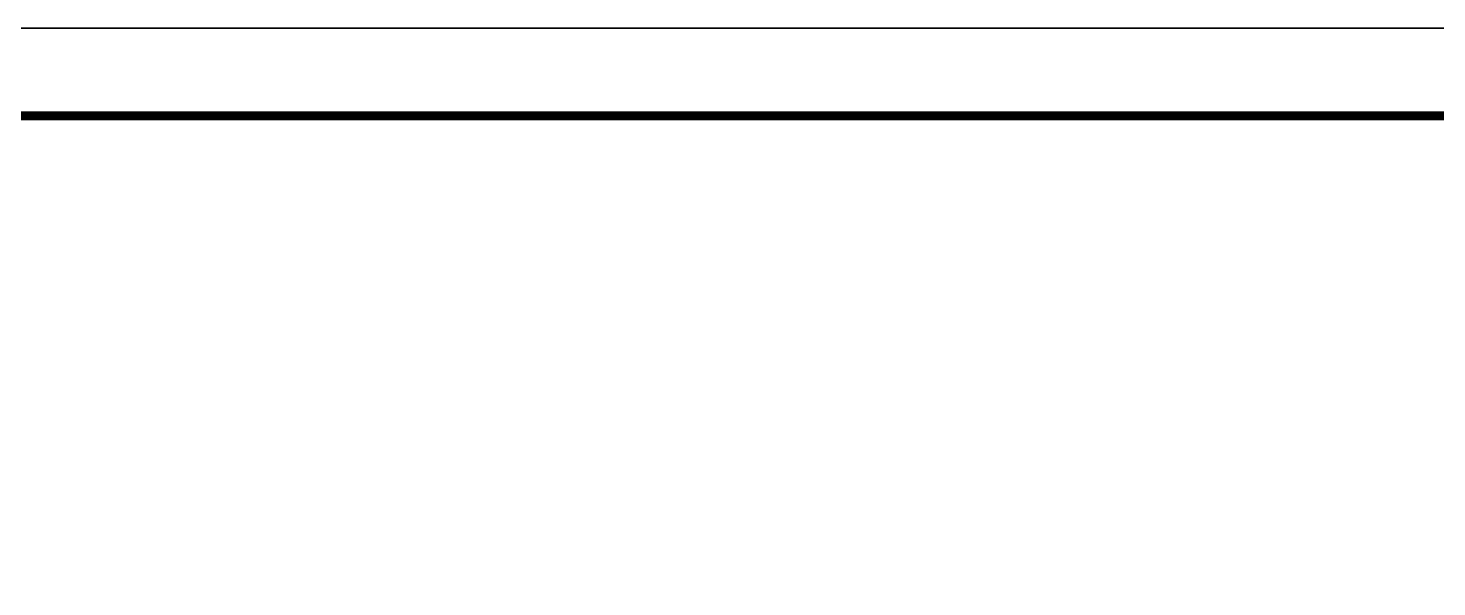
# Model space of a CAD drawing. Header units: inches. Extents: x 236662 to 497023, y -248575 to 81795.
# Drawn here: x 284253 to 287628, y -225008 to -223672 of the extents above; entities that cross this region are included whole.
import ezdxf

# ---------------------------------------------------------------- set-up
doc = ezdxf.new("R2010")
doc.units = ezdxf.units.IN
doc.header["$LTSCALE"] = 10
doc.header["$MEASUREMENT"] = 0
doc.layers.add('02. HP_BE TONG', color=1, linetype='Continuous', lineweight=35)
doc.layers.add('06. HP_THAY 1', color=134, linetype='Continuous', lineweight=15)
doc.layers.add('Tpl_Bound', color=1, linetype='Continuous', plot=False)

# ---------------------------------------------------------------- blocks, each defined once
blk = doc.blocks.new('KHUNG TEN A-3')
at = {"layer": '02. HP_BE TONG', "color": 1, "const_width": 0.5}
blk.add_lwpolyline([(15, 5), (415, 5), (415, 292), (15, 292)], close=True, dxfattribs=at)
at = {"layer": '06. HP_THAY 1'}
blk.add_lwpolyline([(0, 297), (420, 297), (420, 0), (0, 0)], close=True, dxfattribs=at)
at = {"layer": 'Defpoints'}
blk.add_lwpolyline([(0, 0), (420, 0), (420, 297), (0, 297)], close=True, dxfattribs=at)

msp = doc.modelspace()

# ---------------------------------------------------------------- linework, layer by layer
at = {"layer": 'Tpl_Bound', "color": 1}
for points in [[(282444.5, -223671.7), (282444.5, -211219.9), (300149.2, -211219.9), (300149.2, -223671.7)], [(282444.5, -236123.6), (282444.5, -223671.7), (300149.2, -223671.7), (300149.2, -236123.6)]]:
    msp.add_lwpolyline(points, close=True, dxfattribs=at)

# ---------------------------------------------------------------- block references
at = {"color": 1, "xscale": 41.92548438755171, "yscale": 41.92548438755171, "zscale": 41.92548438755171}
msp.add_blockref('KHUNG TEN A-3', (282444.5, -236123.6, -318.6), dxfattribs=at)

doc.saveas('drawing.dxf')
